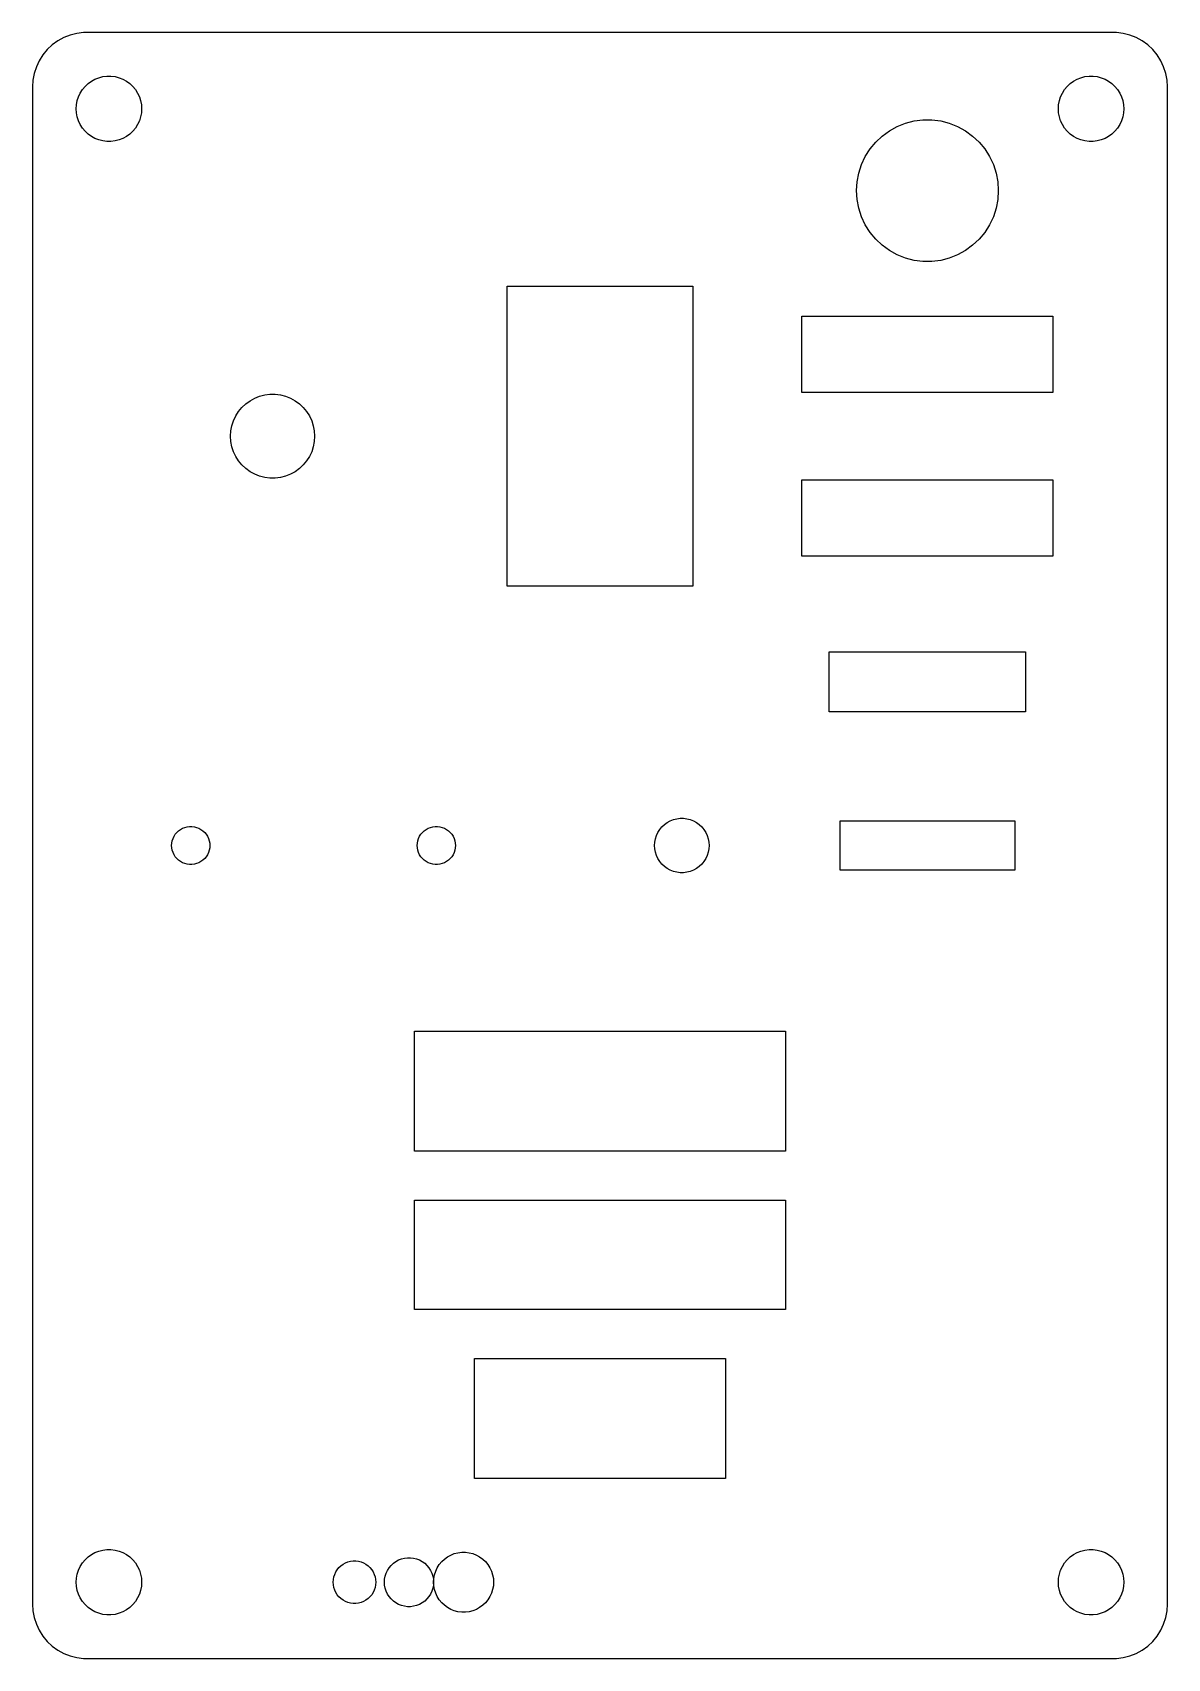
# Model space of a CAD drawing. Header units: metres. Extents: x -52 to 52, y -74 to 3413.
# Drawn here: x -52 to 52, y 720.5 to 869.5 of the extents above; entities that cross this region are included whole.
import ezdxf

# ---------------------------------------------------------------- set-up
doc = ezdxf.new("R2010")
doc.units = ezdxf.units.M

msp = doc.modelspace()

# ---------------------------------------------------------------- linework, layer by layer
for p, q in [((-49.6791, 868.722), (-50.1871, 868.353)), ((-49.1289, 869.024), (-49.6791, 868.722)), ((-48.5451, 869.255), (-49.1289, 869.024)), ((-47.9369, 869.411), (-48.5451, 869.255)), ((-47.3139, 869.49), (-47.9369, 869.411)), ((47.3139, 869.49), (-47.3139, 869.49)), ((47.9369, 869.411), (47.3139, 869.49)), ((48.5451, 869.255), (47.9369, 869.411)), ((49.1289, 869.024), (48.5451, 869.255)), ((49.6791, 868.722), (49.1289, 869.024)), ((50.1871, 868.353), (49.6791, 868.722)), ((-51.0451, 867.439), (-51.3815, 866.909)), ((-50.6448, 867.923), (-51.0451, 867.439)), ((-50.1871, 868.353), (-50.6448, 867.923)), ((50.6448, 867.923), (50.1871, 868.353)), ((51.0451, 867.439), (50.6448, 867.923)), ((51.3815, 866.909), (51.0451, 867.439)), ((-51.8429, 865.743), (-51.9606, 865.127)), ((-51.6489, 866.341), (-51.8429, 865.743)), ((-51.3815, 866.909), (-51.6489, 866.341)), ((51.6489, 866.341), (51.3815, 866.909)), ((51.8429, 865.743), (51.6489, 866.341)), ((51.9606, 865.127), (51.8429, 865.743)), ((-51.9606, 865.127), (-52, 864.5)), ((-52, 864.5), (-52, 725.5)), ((-47.6289, 863.945), (-47.427, 864.263)), ((-47.427, 864.263), (-47.1869, 864.554)), ((-47.1869, 864.554), (-46.9123, 864.812)), ((-46.9123, 864.812), (-46.6075, 865.033)), ((-46.6075, 865.033), (-46.2773, 865.214)), ((-46.2773, 865.214), (-45.927, 865.353)), ((-45.927, 865.353), (-45.5621, 865.447)), ((-45.5621, 865.447), (-45.1884, 865.494)), ((-45.1884, 865.494), (-44.8116, 865.494)), ((-44.8116, 865.494), (-44.4379, 865.447)), ((-44.4379, 865.447), (-44.0729, 865.353)), ((-44.0729, 865.353), (-43.7227, 865.214)), ((-43.7227, 865.214), (-43.3925, 865.033)), ((-43.3925, 865.033), (-43.0877, 864.812)), ((-43.0877, 864.812), (-42.8131, 864.554)), ((-42.8131, 864.554), (-42.5729, 864.263)), ((-42.5729, 864.263), (-42.3711, 863.945)), ((42.3711, 863.945), (42.5729, 864.263)), ((42.5729, 864.263), (42.8131, 864.554)), ((42.8131, 864.554), (43.0877, 864.812)), ((43.0877, 864.812), (43.3925, 865.033)), ((43.3925, 865.033), (43.7227, 865.214)), ((43.7227, 865.214), (44.0729, 865.353)), ((44.0729, 865.353), (44.4379, 865.447)), ((44.4379, 865.447), (44.8116, 865.494)), ((44.8116, 865.494), (45.1884, 865.494)), ((45.1884, 865.494), (45.5621, 865.447)), ((45.5621, 865.447), (45.927, 865.353)), ((45.927, 865.353), (46.2773, 865.214)), ((46.2773, 865.214), (46.6075, 865.033)), ((46.6075, 865.033), (46.9123, 864.812)), ((46.9123, 864.812), (47.1869, 864.554)), ((47.1869, 864.554), (47.427, 864.263)), ((47.427, 864.263), (47.6289, 863.945)), ((52, 864.5), (51.9606, 865.127)), ((52, 725.5), (52, 864.5)), ((-48, 862.5), (-47.9763, 862.876)), ((-47.9763, 862.876), (-47.9057, 863.246)), ((-47.9057, 863.246), (-47.7893, 863.604)), ((-47.7893, 863.604), (-47.6289, 863.945)), ((-42.3711, 863.945), (-42.2107, 863.604)), ((-42.2107, 863.604), (-42.0942, 863.246)), ((-42.0942, 863.246), (-42.0237, 862.876)), ((-42.0237, 862.876), (-42, 862.5)), ((42, 862.5), (42.0237, 862.876)), ((42.0237, 862.876), (42.0942, 863.246)), ((42.0942, 863.246), (42.2107, 863.604)), ((42.2107, 863.604), (42.3711, 863.945)), ((47.6289, 863.945), (47.7893, 863.604)), ((47.7893, 863.604), (47.9057, 863.246)), ((47.9057, 863.246), (47.9763, 862.876)), ((47.9763, 862.876), (48, 862.5)), ((-47.9763, 862.124), (-48, 862.5)), ((-47.9057, 861.754), (-47.9763, 862.124)), ((-47.7893, 861.396), (-47.9057, 861.754)), ((-47.6289, 861.055), (-47.7893, 861.396)), ((-42.2107, 861.396), (-42.3711, 861.055)), ((-42.0942, 861.754), (-42.2107, 861.396)), ((-42.0237, 862.124), (-42.0942, 861.754)), ((-42, 862.5), (-42.0237, 862.124)), ((27.2324, 860.881), (27.9914, 861.182)), ((27.9914, 861.182), (28.782, 861.385)), ((28.782, 861.385), (29.5919, 861.487)), ((29.5919, 861.487), (30.4081, 861.487)), ((30.4081, 861.487), (31.218, 861.385)), ((31.218, 861.385), (32.0086, 861.182)), ((32.0086, 861.182), (32.7676, 860.881)), ((42.0237, 862.124), (42, 862.5)), ((42.0942, 861.754), (42.0237, 862.124)), ((42.2107, 861.396), (42.0942, 861.754)), ((42.3711, 861.055), (42.2107, 861.396)), ((47.7893, 861.396), (47.6289, 861.055)), ((47.9057, 861.754), (47.7893, 861.396)), ((47.9763, 862.124), (47.9057, 861.754)), ((48, 862.5), (47.9763, 862.124)), ((-47.427, 860.737), (-47.6289, 861.055)), ((-47.1869, 860.446), (-47.427, 860.737)), ((-46.9123, 860.188), (-47.1869, 860.446)), ((-46.6075, 859.967), (-46.9123, 860.188)), ((-46.2773, 859.786), (-46.6075, 859.967)), ((-45.927, 859.647), (-46.2773, 859.786)), ((-45.5621, 859.553), (-45.927, 859.647)), ((-44.0729, 859.647), (-44.4379, 859.553)), ((-43.7227, 859.786), (-44.0729, 859.647)), ((-43.3925, 859.967), (-43.7227, 859.786)), ((-43.0877, 860.188), (-43.3925, 859.967)), ((-42.8131, 860.446), (-43.0877, 860.188)), ((-42.5729, 860.737), (-42.8131, 860.446)), ((-42.3711, 861.055), (-42.5729, 860.737)), ((25.2617, 859.45), (25.8567, 860.008)), ((25.8567, 860.008), (26.5171, 860.488)), ((26.5171, 860.488), (27.2324, 860.881)), ((32.7676, 860.881), (33.4829, 860.488)), ((33.4829, 860.488), (34.1432, 860.008)), ((34.1432, 860.008), (34.7383, 859.45)), ((42.5729, 860.737), (42.3711, 861.055)), ((42.8131, 860.446), (42.5729, 860.737)), ((43.0877, 860.188), (42.8131, 860.446)), ((43.3925, 859.967), (43.0877, 860.188)), ((43.7227, 859.786), (43.3925, 859.967)), ((44.0729, 859.647), (43.7227, 859.786)), ((44.4379, 859.553), (44.0729, 859.647)), ((45.927, 859.647), (45.5621, 859.553)), ((46.2773, 859.786), (45.927, 859.647)), ((46.6075, 859.967), (46.2773, 859.786)), ((46.9123, 860.188), (46.6075, 859.967)), ((47.1869, 860.446), (46.9123, 860.188)), ((47.427, 860.737), (47.1869, 860.446)), ((47.6289, 861.055), (47.427, 860.737)), ((-45.1884, 859.506), (-45.5621, 859.553)), ((-44.8116, 859.506), (-45.1884, 859.506)), ((-44.4379, 859.553), (-44.8116, 859.506)), ((23.9565, 857.393), (24.304, 858.131)), ((24.304, 858.131), (24.7414, 858.821)), ((24.7414, 858.821), (25.2617, 859.45)), ((34.7383, 859.45), (35.2586, 858.821)), ((35.2586, 858.821), (35.696, 858.131)), ((35.696, 858.131), (36.0435, 857.393)), ((44.8116, 859.506), (44.4379, 859.553)), ((45.1884, 859.506), (44.8116, 859.506)), ((45.5621, 859.553), (45.1884, 859.506)), ((23.7042, 856.616), (23.9565, 857.393)), ((36.0435, 857.393), (36.2958, 856.616)), ((23.5, 855), (23.5513, 855.815)), ((23.5513, 855.815), (23.7042, 856.616)), ((36.2958, 856.616), (36.4487, 855.815)), ((36.4487, 855.815), (36.5, 855)), ((23.5513, 854.185), (23.5, 855)), ((23.7042, 853.384), (23.5513, 854.185)), ((36.4487, 854.185), (36.2958, 853.384)), ((36.5, 855), (36.4487, 854.185)), ((23.9565, 852.607), (23.7042, 853.384)), ((24.304, 851.869), (23.9565, 852.607)), ((36.0435, 852.607), (35.696, 851.869)), ((36.2958, 853.384), (36.0435, 852.607)), ((24.7414, 851.179), (24.304, 851.869)), ((25.2617, 850.55), (24.7414, 851.179)), ((35.2586, 851.179), (34.7383, 850.55)), ((35.696, 851.869), (35.2586, 851.179)), ((25.8567, 849.992), (25.2617, 850.55)), ((26.5171, 849.512), (25.8567, 849.992)), ((27.2324, 849.119), (26.5171, 849.512)), ((33.4829, 849.512), (32.7676, 849.119)), ((34.1432, 849.992), (33.4829, 849.512)), ((34.7383, 850.55), (34.1432, 849.992)), ((27.9914, 848.818), (27.2324, 849.119)), ((28.782, 848.615), (27.9914, 848.818)), ((29.5919, 848.513), (28.782, 848.615)), ((30.4081, 848.513), (29.5919, 848.513)), ((31.218, 848.615), (30.4081, 848.513)), ((32.0086, 848.818), (31.218, 848.615)), ((32.7676, 849.119), (32.0086, 848.818)), ((-8.5, 818.75), (-8.5, 846.25)), ((-8.5, 846.25), (8.5, 846.25)), ((8.5, 846.25), (8.5, 818.75)), ((18.5, 836.5), (18.5, 843.5)), ((18.5, 843.5), (41.5, 843.5)), ((41.5, 843.5), (41.5, 836.5)), ((-32.0629, 835.751), (-31.6392, 835.984)), ((-31.6392, 835.984), (-31.1897, 836.162)), ((-31.1897, 836.162), (-30.7214, 836.282)), ((-30.7214, 836.282), (-30.2417, 836.342)), ((-30.2417, 836.342), (-29.7583, 836.342)), ((-29.7583, 836.342), (-29.2786, 836.282)), ((-29.2786, 836.282), (-28.8103, 836.162)), ((-28.8103, 836.162), (-28.3607, 835.984)), ((-28.3607, 835.984), (-27.9371, 835.751)), ((41.5, 836.5), (18.5, 836.5)), ((-33.5796, 833.917), (-33.3738, 834.355)), ((-33.3738, 834.355), (-33.1147, 834.763)), ((-33.1147, 834.763), (-32.8065, 835.135)), ((-32.8065, 835.135), (-32.4541, 835.466)), ((-32.4541, 835.466), (-32.0629, 835.751)), ((-27.9371, 835.751), (-27.5459, 835.466)), ((-27.5459, 835.466), (-27.1935, 835.135)), ((-27.1935, 835.135), (-26.8853, 834.763)), ((-26.8853, 834.763), (-26.6262, 834.355)), ((-26.6262, 834.355), (-26.4203, 833.917)), ((-33.85, 832.5), (-33.8196, 832.983)), ((-33.8196, 832.983), (-33.729, 833.457)), ((-33.729, 833.457), (-33.5796, 833.917)), ((-26.4203, 833.917), (-26.271, 833.457)), ((-26.271, 833.457), (-26.1804, 832.983)), ((-26.1804, 832.983), (-26.15, 832.5)), ((-33.8196, 832.017), (-33.85, 832.5)), ((-33.729, 831.543), (-33.8196, 832.017)), ((-33.5796, 831.083), (-33.729, 831.543)), ((-26.271, 831.543), (-26.4203, 831.083)), ((-26.1804, 832.017), (-26.271, 831.543)), ((-26.15, 832.5), (-26.1804, 832.017)), ((-33.3738, 830.645), (-33.5796, 831.083)), ((-33.1147, 830.237), (-33.3738, 830.645)), ((-32.8065, 829.864), (-33.1147, 830.237)), ((-32.4541, 829.534), (-32.8065, 829.864)), ((-27.1935, 829.864), (-27.5459, 829.534)), ((-26.8853, 830.237), (-27.1935, 829.864)), ((-26.6262, 830.645), (-26.8853, 830.237)), ((-26.4203, 831.083), (-26.6262, 830.645)), ((-32.0629, 829.249), (-32.4541, 829.534)), ((-31.6392, 829.016), (-32.0629, 829.249)), ((-31.1897, 828.838), (-31.6392, 829.016)), ((-30.7214, 828.718), (-31.1897, 828.838)), ((-30.2417, 828.658), (-30.7214, 828.718)), ((-29.7583, 828.658), (-30.2417, 828.658)), ((-29.2786, 828.718), (-29.7583, 828.658)), ((-28.8103, 828.838), (-29.2786, 828.718)), ((-28.3607, 829.016), (-28.8103, 828.838)), ((-27.9371, 829.249), (-28.3607, 829.016)), ((-27.5459, 829.534), (-27.9371, 829.249)), ((18.5, 821.5), (18.5, 828.5)), ((18.5, 828.5), (41.5, 828.5)), ((41.5, 828.5), (41.5, 821.5)), ((41.5, 821.5), (18.5, 821.5)), ((8.5, 818.75), (-8.5, 818.75)), ((21, 807.25), (21, 812.75)), ((21, 812.75), (39, 812.75)), ((39, 812.75), (39, 807.25)), ((39, 807.25), (21, 807.25)), ((5.90643, 796.926), (6.16043, 797.111)), ((6.16043, 797.111), (6.43555, 797.262)), ((6.43555, 797.262), (6.72745, 797.378)), ((6.72745, 797.378), (7.03154, 797.456)), ((7.03154, 797.456), (7.34302, 797.495)), ((7.34302, 797.495), (7.65697, 797.495)), ((7.65697, 797.495), (7.96844, 797.456)), ((7.96844, 797.456), (8.27254, 797.378)), ((8.27254, 797.378), (8.56444, 797.262)), ((8.56444, 797.262), (8.83955, 797.111)), ((8.83955, 797.111), (9.09355, 796.926)), ((22, 792.75), (22, 797.25)), ((22, 797.25), (38, 797.25)), ((38, 797.25), (38, 792.75)), ((-39.195, 795.435), (-39.1271, 795.644)), ((-39.1271, 795.644), (-39.0335, 795.843)), ((-39.0335, 795.843), (-38.9158, 796.029)), ((-38.9158, 796.029), (-38.7757, 796.198)), ((-38.7757, 796.198), (-38.6155, 796.348)), ((-38.6155, 796.348), (-38.4377, 796.478)), ((-38.4377, 796.478), (-38.2451, 796.583)), ((-38.2451, 796.583), (-38.0408, 796.664)), ((-38.0408, 796.664), (-37.8279, 796.719)), ((-37.8279, 796.719), (-37.6099, 796.747)), ((-37.6099, 796.747), (-37.3901, 796.747)), ((-37.3901, 796.747), (-37.1721, 796.719)), ((-37.1721, 796.719), (-36.9592, 796.664)), ((-36.9592, 796.664), (-36.7549, 796.583)), ((-36.7549, 796.583), (-36.5623, 796.478)), ((-36.5623, 796.478), (-36.3845, 796.348)), ((-36.3845, 796.348), (-36.2243, 796.198)), ((-36.2243, 796.198), (-36.0842, 796.029)), ((-36.0842, 796.029), (-35.9665, 795.843)), ((-35.9665, 795.843), (-35.8729, 795.644)), ((-35.8729, 795.644), (-35.805, 795.435)), ((-16.695, 795.435), (-16.6271, 795.644)), ((-16.6271, 795.644), (-16.5335, 795.843)), ((-16.5335, 795.843), (-16.4158, 796.029)), ((-16.4158, 796.029), (-16.2757, 796.198)), ((-16.2757, 796.198), (-16.1155, 796.348)), ((-16.1155, 796.348), (-15.9377, 796.478)), ((-15.9377, 796.478), (-15.7451, 796.583)), ((-15.7451, 796.583), (-15.5408, 796.664)), ((-15.5408, 796.664), (-15.3279, 796.719)), ((-15.3279, 796.719), (-15.1099, 796.747)), ((-15.1099, 796.747), (-14.8901, 796.747)), ((-14.8901, 796.747), (-14.6721, 796.719)), ((-14.6721, 796.719), (-14.4592, 796.664)), ((-14.4592, 796.664), (-14.2549, 796.583)), ((-14.2549, 796.583), (-14.0623, 796.478)), ((-14.0623, 796.478), (-13.8845, 796.348)), ((-13.8845, 796.348), (-13.7243, 796.198)), ((-13.7243, 796.198), (-13.5842, 796.029)), ((-13.5842, 796.029), (-13.4665, 795.843)), ((-13.4665, 795.843), (-13.3729, 795.644)), ((-13.3729, 795.644), (-13.305, 795.435)), ((5.0197, 795.313), (5.07854, 795.622)), ((5.07854, 795.622), (5.17555, 795.92)), ((5.17555, 795.92), (5.30922, 796.204)), ((5.30922, 796.204), (5.47745, 796.469)), ((5.47745, 796.469), (5.67757, 796.711)), ((5.67757, 796.711), (5.90643, 796.926)), ((9.09355, 796.926), (9.32242, 796.711)), ((9.32242, 796.711), (9.52254, 796.469)), ((9.52254, 796.469), (9.69077, 796.204)), ((9.69077, 796.204), (9.82443, 795.92)), ((9.82443, 795.92), (9.92145, 795.622)), ((9.92145, 795.622), (9.98029, 795.313)), ((-39.25, 795), (-39.2362, 795.219)), ((-39.2362, 794.781), (-39.25, 795)), ((-39.2362, 795.219), (-39.195, 795.435)), ((-39.195, 794.565), (-39.2362, 794.781)), ((-39.1271, 794.356), (-39.195, 794.565)), ((-39.0335, 794.157), (-39.1271, 794.356)), ((-38.9158, 793.971), (-39.0335, 794.157)), ((-35.9665, 794.157), (-36.0842, 793.971)), ((-35.8729, 794.356), (-35.9665, 794.157)), ((-35.805, 794.565), (-35.8729, 794.356)), ((-35.805, 795.435), (-35.7638, 795.219)), ((-35.7638, 794.781), (-35.805, 794.565)), ((-35.7638, 795.219), (-35.75, 795)), ((-35.75, 795), (-35.7638, 794.781)), ((-16.75, 795), (-16.7362, 795.219)), ((-16.7362, 794.781), (-16.75, 795)), ((-16.7362, 795.219), (-16.695, 795.435)), ((-16.695, 794.565), (-16.7362, 794.781)), ((-16.6271, 794.356), (-16.695, 794.565)), ((-16.5335, 794.157), (-16.6271, 794.356)), ((-16.4158, 793.971), (-16.5335, 794.157)), ((-13.4665, 794.157), (-13.5842, 793.971)), ((-13.3729, 794.356), (-13.4665, 794.157)), ((-13.305, 794.565), (-13.3729, 794.356)), ((-13.305, 795.435), (-13.2638, 795.219)), ((-13.2638, 794.781), (-13.305, 794.565)), ((-13.2638, 795.219), (-13.25, 795)), ((-13.25, 795), (-13.2638, 794.781)), ((5, 795), (5.0197, 795.313)), ((5.0197, 794.687), (5, 795)), ((5.07854, 794.378), (5.0197, 794.687)), ((5.17555, 794.08), (5.07854, 794.378)), ((5.30922, 793.796), (5.17555, 794.08)), ((9.82443, 794.08), (9.69077, 793.796)), ((9.92145, 794.378), (9.82443, 794.08)), ((9.98029, 794.687), (9.92145, 794.378)), ((9.98029, 795.313), (10, 795)), ((10, 795), (9.98029, 794.687)), ((-38.7757, 793.802), (-38.9158, 793.971)), ((-38.6155, 793.652), (-38.7757, 793.802)), ((-38.4377, 793.522), (-38.6155, 793.652)), ((-38.2451, 793.417), (-38.4377, 793.522)), ((-38.0408, 793.336), (-38.2451, 793.417)), ((-37.8279, 793.281), (-38.0408, 793.336)), ((-37.6099, 793.253), (-37.8279, 793.281)), ((-37.3901, 793.253), (-37.6099, 793.253)), ((-37.1721, 793.281), (-37.3901, 793.253)), ((-36.9592, 793.336), (-37.1721, 793.281)), ((-36.7549, 793.417), (-36.9592, 793.336)), ((-36.5623, 793.522), (-36.7549, 793.417)), ((-36.3845, 793.652), (-36.5623, 793.522)), ((-36.2243, 793.802), (-36.3845, 793.652)), ((-36.0842, 793.971), (-36.2243, 793.802)), ((-16.2757, 793.802), (-16.4158, 793.971)), ((-16.1155, 793.652), (-16.2757, 793.802)), ((-15.9377, 793.522), (-16.1155, 793.652)), ((-15.7451, 793.417), (-15.9377, 793.522)), ((-15.5408, 793.336), (-15.7451, 793.417)), ((-15.3279, 793.281), (-15.5408, 793.336)), ((-15.1099, 793.253), (-15.3279, 793.281)), ((-14.8901, 793.253), (-15.1099, 793.253)), ((-14.6721, 793.281), (-14.8901, 793.253)), ((-14.4592, 793.336), (-14.6721, 793.281)), ((-14.2549, 793.417), (-14.4592, 793.336)), ((-14.0623, 793.522), (-14.2549, 793.417)), ((-13.8845, 793.652), (-14.0623, 793.522)), ((-13.7243, 793.802), (-13.8845, 793.652)), ((-13.5842, 793.971), (-13.7243, 793.802)), ((5.47745, 793.531), (5.30922, 793.796)), ((5.67757, 793.289), (5.47745, 793.531)), ((5.90643, 793.074), (5.67757, 793.289)), ((6.16043, 792.889), (5.90643, 793.074)), ((6.43555, 792.738), (6.16043, 792.889)), ((6.72745, 792.622), (6.43555, 792.738)), ((7.03154, 792.544), (6.72745, 792.622)), ((8.27254, 792.622), (7.96844, 792.544)), ((8.56444, 792.738), (8.27254, 792.622)), ((8.83955, 792.889), (8.56444, 792.738)), ((9.09355, 793.074), (8.83955, 792.889)), ((9.32242, 793.289), (9.09355, 793.074)), ((9.52254, 793.531), (9.32242, 793.289)), ((9.69077, 793.796), (9.52254, 793.531)), ((38, 792.75), (22, 792.75)), ((7.34302, 792.505), (7.03154, 792.544)), ((7.65697, 792.505), (7.34302, 792.505)), ((7.96844, 792.544), (7.65697, 792.505)), ((-17, 767), (-17, 778)), ((-17, 778), (17, 778)), ((17, 778), (17, 767)), ((17, 767), (-17, 767)), ((-17, 752.5), (-17, 762.5)), ((-17, 762.5), (17, 762.5)), ((17, 762.5), (17, 752.5)), ((17, 752.5), (-17, 752.5)), ((-11.5, 737), (-11.5, 748)), ((-11.5, 748), (11.5, 748)), ((11.5, 748), (11.5, 737)), ((11.5, 737), (-11.5, 737)), ((-46.9123, 729.812), (-46.6075, 730.033)), ((-46.6075, 730.033), (-46.2773, 730.214)), ((-46.2773, 730.214), (-45.927, 730.353)), ((-45.927, 730.353), (-45.5621, 730.447)), ((-45.5621, 730.447), (-45.1884, 730.494)), ((-45.1884, 730.494), (-44.8116, 730.494)), ((-44.8116, 730.494), (-44.4379, 730.447)), ((-44.4379, 730.447), (-44.0729, 730.353)), ((-44.0729, 730.353), (-43.7227, 730.214)), ((-43.7227, 730.214), (-43.3925, 730.033)), ((-43.3925, 730.033), (-43.0877, 729.812)), ((-13.6709, 729.988), (-13.3498, 730.115)), ((-13.3498, 730.115), (-13.0153, 730.201)), ((-13.0153, 730.201), (-12.6727, 730.245)), ((-12.6727, 730.245), (-12.3273, 730.245)), ((-12.3273, 730.245), (-11.9847, 730.201)), ((-11.9847, 730.201), (-11.6502, 730.115)), ((-11.6502, 730.115), (-11.3291, 729.988)), ((43.0877, 729.812), (43.3925, 730.033)), ((43.3925, 730.033), (43.7227, 730.214)), ((43.7227, 730.214), (44.0729, 730.353)), ((44.0729, 730.353), (44.4379, 730.447)), ((44.4379, 730.447), (44.8116, 730.494)), ((44.8116, 730.494), (45.1884, 730.494)), ((45.1884, 730.494), (45.5621, 730.447)), ((45.5621, 730.447), (45.927, 730.353)), ((45.927, 730.353), (46.2773, 730.214)), ((46.2773, 730.214), (46.6075, 730.033)), ((46.6075, 730.033), (46.9123, 729.812)), ((-47.9057, 728.246), (-47.7893, 728.604)), ((-47.7893, 728.604), (-47.6289, 728.945)), ((-47.6289, 728.945), (-47.427, 729.263)), ((-47.427, 729.263), (-47.1869, 729.554)), ((-47.1869, 729.554), (-46.9123, 729.812)), ((-43.0877, 729.812), (-42.8131, 729.554)), ((-42.8131, 729.554), (-42.5729, 729.263)), ((-42.5729, 729.263), (-42.3711, 728.945)), ((-42.3711, 728.945), (-42.2107, 728.604)), ((-42.2107, 728.604), (-42.0942, 728.246)), ((-24.2088, 728.439), (-24.0776, 728.646)), ((-24.0776, 728.646), (-23.9215, 728.835)), ((-23.9215, 728.835), (-23.743, 729.003)), ((-23.743, 729.003), (-23.5449, 729.146)), ((-23.5449, 729.146), (-23.3303, 729.264)), ((-23.3303, 729.264), (-23.1026, 729.355)), ((-23.1026, 729.355), (-22.8654, 729.415)), ((-22.8654, 729.415), (-22.6224, 729.446)), ((-22.6224, 729.446), (-22.3775, 729.446)), ((-22.3775, 729.446), (-22.1346, 729.415)), ((-22.1346, 729.415), (-21.8974, 729.355)), ((-21.8974, 729.355), (-21.6697, 729.264)), ((-21.6697, 729.264), (-21.4551, 729.146)), ((-21.4551, 729.146), (-21.257, 729.003)), ((-21.257, 729.003), (-21.0785, 728.835)), ((-21.0785, 728.835), (-20.9224, 728.646)), ((-20.9224, 728.646), (-20.7912, 728.439)), ((-19.592, 728.328), (-19.4717, 728.584)), ((-19.4717, 728.584), (-19.3203, 728.823)), ((-19.3203, 728.823), (-19.1402, 729.04)), ((-19.1402, 729.04), (-18.9342, 729.234)), ((-18.9342, 729.234), (-18.7056, 729.4)), ((-18.7056, 729.4), (-18.458, 729.536)), ((-18.458, 729.536), (-18.1953, 729.64)), ((-18.1953, 729.64), (-17.9216, 729.71)), ((-17.9216, 729.71), (-17.6413, 729.746)), ((-17.6413, 729.746), (-17.3587, 729.746)), ((-17.3587, 729.746), (-17.0784, 729.71)), ((-17.0784, 729.71), (-16.8047, 729.64)), ((-16.8047, 729.64), (-16.542, 729.536)), ((-16.542, 729.536), (-16.2944, 729.4)), ((-16.2944, 729.4), (-16.0658, 729.234)), ((-16.0658, 729.234), (-15.8598, 729.04)), ((-15.8598, 729.04), (-15.6797, 728.823)), ((-15.6797, 728.823), (-15.5283, 728.584)), ((-15.5283, 728.584), (-15.408, 728.328)), ((-15.0569, 728.512), (-14.9098, 728.825)), ((-14.9098, 728.825), (-14.7248, 729.116)), ((-14.7248, 729.116), (-14.5047, 729.383)), ((-14.5047, 729.383), (-14.2529, 729.619)), ((-14.2529, 729.619), (-13.9735, 729.822)), ((-13.9735, 729.822), (-13.6709, 729.988)), ((-11.3291, 729.988), (-11.0265, 729.822)), ((-11.0265, 729.822), (-10.7471, 729.619)), ((-10.7471, 729.619), (-10.4953, 729.383)), ((-10.4953, 729.383), (-10.2752, 729.116)), ((-10.2752, 729.116), (-10.0901, 728.825)), ((-10.0901, 728.825), (-9.9431, 728.512)), ((42.0942, 728.246), (42.2107, 728.604)), ((42.2107, 728.604), (42.3711, 728.945)), ((42.3711, 728.945), (42.5729, 729.263)), ((42.5729, 729.263), (42.8131, 729.554)), ((42.8131, 729.554), (43.0877, 729.812)), ((46.9123, 729.812), (47.1869, 729.554)), ((47.1869, 729.554), (47.427, 729.263)), ((47.427, 729.263), (47.6289, 728.945)), ((47.6289, 728.945), (47.7893, 728.604)), ((47.7893, 728.604), (47.9057, 728.246)), ((-48, 727.5), (-47.9763, 727.876)), ((-47.9763, 727.124), (-48, 727.5)), ((-47.9763, 727.876), (-47.9057, 728.246)), ((-47.9057, 726.754), (-47.9763, 727.124)), ((-42.0942, 728.246), (-42.0237, 727.876)), ((-42.0237, 727.124), (-42.0942, 726.754)), ((-42.0237, 727.876), (-42, 727.5)), ((-42, 727.5), (-42.0237, 727.124)), ((-24.45, 727.5), (-24.4346, 727.744)), ((-24.4346, 727.256), (-24.45, 727.5)), ((-24.4346, 727.744), (-24.3887, 727.985)), ((-24.3887, 727.015), (-24.4346, 727.256)), ((-24.3887, 727.985), (-24.3131, 728.218)), ((-24.3131, 728.218), (-24.2088, 728.439)), ((-20.7912, 728.439), (-20.6869, 728.218)), ((-20.6869, 728.218), (-20.6113, 727.985)), ((-20.6113, 727.985), (-20.5654, 727.744)), ((-20.5654, 727.256), (-20.6113, 727.015)), ((-20.5654, 727.744), (-20.55, 727.5)), ((-20.55, 727.5), (-20.5654, 727.256)), ((-19.75, 727.5), (-19.7323, 727.782)), ((-19.7323, 727.218), (-19.75, 727.5)), ((-19.7323, 727.782), (-19.6793, 728.06)), ((-19.6793, 726.94), (-19.7323, 727.218)), ((-19.6793, 728.06), (-19.592, 728.328)), ((-15.408, 728.328), (-15.3207, 728.06)), ((-15.3207, 728.06), (-15.2677, 727.782)), ((-15.2677, 727.218), (-15.3207, 726.94)), ((-15.2677, 727.782), (-15.25, 727.5)), ((-15.25, 727.5), (-15.2677, 727.218)), ((-15.25, 727.5), (-15.2283, 727.845)), ((-15.2283, 727.155), (-15.25, 727.5)), ((-15.2283, 727.845), (-15.1636, 728.184)), ((-15.1636, 726.816), (-15.2283, 727.155)), ((-15.1636, 728.184), (-15.0569, 728.512)), ((-9.9431, 728.512), (-9.8364, 728.184)), ((-9.8364, 728.184), (-9.77168, 727.845)), ((-9.77168, 727.155), (-9.8364, 726.816)), ((-9.77168, 727.845), (-9.75, 727.5)), ((-9.75, 727.5), (-9.77168, 727.155)), ((42, 727.5), (42.0237, 727.876)), ((42.0237, 727.124), (42, 727.5)), ((42.0237, 727.876), (42.0942, 728.246)), ((42.0942, 726.754), (42.0237, 727.124)), ((47.9057, 728.246), (47.9763, 727.876)), ((47.9763, 727.124), (47.9057, 726.754)), ((47.9763, 727.876), (48, 727.5)), ((48, 727.5), (47.9763, 727.124)), ((-47.7893, 726.396), (-47.9057, 726.754)), ((-47.6289, 726.055), (-47.7893, 726.396)), ((-47.427, 725.737), (-47.6289, 726.055)), ((-47.1869, 725.446), (-47.427, 725.737)), ((-42.5729, 725.737), (-42.8131, 725.446)), ((-42.3711, 726.055), (-42.5729, 725.737)), ((-42.2107, 726.396), (-42.3711, 726.055)), ((-42.0942, 726.754), (-42.2107, 726.396)), ((-24.3131, 726.782), (-24.3887, 727.015)), ((-24.2088, 726.561), (-24.3131, 726.782)), ((-24.0776, 726.354), (-24.2088, 726.561)), ((-23.9215, 726.165), (-24.0776, 726.354)), ((-23.743, 725.997), (-23.9215, 726.165)), ((-23.5449, 725.854), (-23.743, 725.997)), ((-23.3303, 725.736), (-23.5449, 725.854)), ((-23.1026, 725.645), (-23.3303, 725.736)), ((-22.8654, 725.585), (-23.1026, 725.645)), ((-22.6224, 725.554), (-22.8654, 725.585)), ((-22.3775, 725.554), (-22.6224, 725.554)), ((-22.1346, 725.585), (-22.3775, 725.554)), ((-21.8974, 725.645), (-22.1346, 725.585)), ((-21.6697, 725.736), (-21.8974, 725.645)), ((-21.4551, 725.854), (-21.6697, 725.736)), ((-21.257, 725.997), (-21.4551, 725.854)), ((-21.0785, 726.165), (-21.257, 725.997)), ((-20.9224, 726.354), (-21.0785, 726.165)), ((-20.7912, 726.561), (-20.9224, 726.354)), ((-20.6869, 726.782), (-20.7912, 726.561)), ((-20.6113, 727.015), (-20.6869, 726.782)), ((-19.592, 726.672), (-19.6793, 726.94)), ((-19.4717, 726.416), (-19.592, 726.672)), ((-19.3203, 726.177), (-19.4717, 726.416)), ((-19.1402, 725.96), (-19.3203, 726.177)), ((-18.9342, 725.766), (-19.1402, 725.96)), ((-18.7056, 725.6), (-18.9342, 725.766)), ((-18.458, 725.464), (-18.7056, 725.6)), ((-16.2944, 725.6), (-16.542, 725.464)), ((-16.0658, 725.766), (-16.2944, 725.6)), ((-15.8598, 725.96), (-16.0658, 725.766)), ((-15.6797, 726.177), (-15.8598, 725.96)), ((-15.5283, 726.416), (-15.6797, 726.177)), ((-15.408, 726.672), (-15.5283, 726.416)), ((-15.3207, 726.94), (-15.408, 726.672)), ((-15.0569, 726.488), (-15.1636, 726.816)), ((-14.9098, 726.175), (-15.0569, 726.488)), ((-14.7248, 725.884), (-14.9098, 726.175)), ((-14.5047, 725.617), (-14.7248, 725.884)), ((-14.2529, 725.381), (-14.5047, 725.617)), ((-10.4953, 725.617), (-10.7471, 725.381)), ((-10.2752, 725.884), (-10.4953, 725.617)), ((-10.0901, 726.175), (-10.2752, 725.884)), ((-9.9431, 726.488), (-10.0901, 726.175)), ((-9.8364, 726.816), (-9.9431, 726.488)), ((42.2107, 726.396), (42.0942, 726.754)), ((42.3711, 726.055), (42.2107, 726.396)), ((42.5729, 725.737), (42.3711, 726.055)), ((42.8131, 725.446), (42.5729, 725.737)), ((47.427, 725.737), (47.1869, 725.446)), ((47.6289, 726.055), (47.427, 725.737)), ((47.7893, 726.396), (47.6289, 726.055)), ((47.9057, 726.754), (47.7893, 726.396)), ((-52, 725.5), (-51.9606, 724.873)), ((-51.9606, 724.873), (-51.8429, 724.257)), ((-51.8429, 724.257), (-51.6489, 723.659)), ((-46.9123, 725.188), (-47.1869, 725.446)), ((-46.6075, 724.967), (-46.9123, 725.188)), ((-46.2773, 724.786), (-46.6075, 724.967)), ((-45.927, 724.647), (-46.2773, 724.786)), ((-45.5621, 724.553), (-45.927, 724.647)), ((-45.1884, 724.506), (-45.5621, 724.553)), ((-44.8116, 724.506), (-45.1884, 724.506)), ((-44.4379, 724.553), (-44.8116, 724.506)), ((-44.0729, 724.647), (-44.4379, 724.553)), ((-43.7227, 724.786), (-44.0729, 724.647)), ((-43.3925, 724.967), (-43.7227, 724.786)), ((-43.0877, 725.188), (-43.3925, 724.967)), ((-42.8131, 725.446), (-43.0877, 725.188)), ((-18.1953, 725.36), (-18.458, 725.464)), ((-17.9216, 725.29), (-18.1953, 725.36)), ((-17.6413, 725.254), (-17.9216, 725.29)), ((-17.3587, 725.254), (-17.6413, 725.254)), ((-17.0784, 725.29), (-17.3587, 725.254)), ((-16.8047, 725.36), (-17.0784, 725.29)), ((-16.542, 725.464), (-16.8047, 725.36)), ((-13.9735, 725.178), (-14.2529, 725.381)), ((-13.6709, 725.012), (-13.9735, 725.178)), ((-13.3498, 724.885), (-13.6709, 725.012)), ((-13.0153, 724.799), (-13.3498, 724.885)), ((-12.6727, 724.755), (-13.0153, 724.799)), ((-12.3273, 724.755), (-12.6727, 724.755)), ((-11.9847, 724.799), (-12.3273, 724.755)), ((-11.6502, 724.885), (-11.9847, 724.799)), ((-11.3291, 725.012), (-11.6502, 724.885)), ((-11.0265, 725.178), (-11.3291, 725.012)), ((-10.7471, 725.381), (-11.0265, 725.178)), ((43.0877, 725.188), (42.8131, 725.446)), ((43.3925, 724.967), (43.0877, 725.188)), ((43.7227, 724.786), (43.3925, 724.967)), ((44.0729, 724.647), (43.7227, 724.786)), ((44.4379, 724.553), (44.0729, 724.647)), ((44.8116, 724.506), (44.4379, 724.553)), ((45.1884, 724.506), (44.8116, 724.506)), ((45.5621, 724.553), (45.1884, 724.506)), ((45.927, 724.647), (45.5621, 724.553)), ((46.2773, 724.786), (45.927, 724.647)), ((46.6075, 724.967), (46.2773, 724.786)), ((46.9123, 725.188), (46.6075, 724.967)), ((47.1869, 725.446), (46.9123, 725.188)), ((51.6489, 723.659), (51.8429, 724.257)), ((51.8429, 724.257), (51.9606, 724.873)), ((51.9606, 724.873), (52, 725.5)), ((-51.6489, 723.659), (-51.3815, 723.091)), ((-51.3815, 723.091), (-51.0451, 722.561)), ((-51.0451, 722.561), (-50.6448, 722.077)), ((50.6448, 722.077), (51.0451, 722.561)), ((51.0451, 722.561), (51.3815, 723.091)), ((51.3815, 723.091), (51.6489, 723.659)), ((-50.6448, 722.077), (-50.1871, 721.647)), ((-50.1871, 721.647), (-49.6791, 721.278)), ((-49.6791, 721.278), (-49.1289, 720.976)), ((49.1289, 720.976), (49.6791, 721.278)), ((49.6791, 721.278), (50.1871, 721.647)), ((50.1871, 721.647), (50.6448, 722.077)), ((-49.1289, 720.976), (-48.5451, 720.745)), ((-48.5451, 720.745), (-47.9369, 720.589)), ((-47.9369, 720.589), (-47.3139, 720.51)), ((-47.3139, 720.51), (47.3139, 720.51)), ((47.3139, 720.51), (47.9369, 720.589)), ((47.9369, 720.589), (48.5451, 720.745)), ((48.5451, 720.745), (49.1289, 720.976))]:
    msp.add_line(p, q)

doc.saveas('drawing.dxf')
